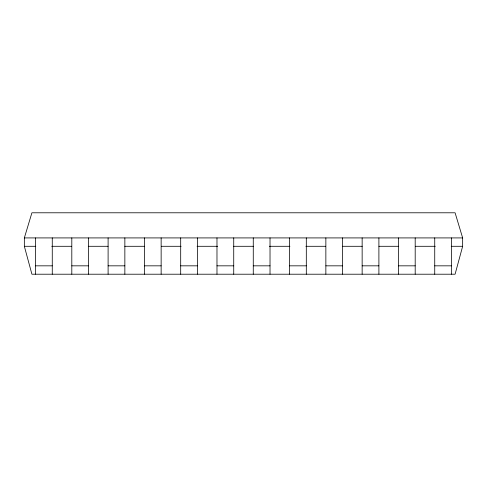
<?xml version="1.0" encoding="UTF-8"?>
<svg xmlns="http://www.w3.org/2000/svg" width="487" height="487" viewBox="0 0 487 487"><rect width="100%" height="100%" fill="white"/><g stroke="black" fill="none" stroke-linecap="round" stroke-linejoin="round"><path stroke-width="0.73" d="M462.65 246.294L455.089 274.211L31.911 274.211L24.35 246.294L24.35 237.918L31.911 212.789L455.089 212.789L462.65 237.918L462.65 246.294L451.236 246.294M24.35 237.918L462.65 237.918M24.35 246.294L35.764 246.294M51.744 246.294L71.528 246.294M88.269 246.294L108.053 246.294M124.794 246.294L144.578 246.294M161.319 246.294L181.103 246.294M197.083 246.294L217.628 246.294M233.608 246.294L253.392 246.294M269.372 246.294L289.917 246.294M305.897 246.294L325.681 246.294M342.422 246.294L362.206 246.294M378.947 246.294L398.731 246.294M415.472 246.294L435.256 246.294M35.514 265.835L52.267 265.835M71.808 265.835L88.561 265.835M108.102 265.835L124.855 265.835M144.395 265.835L161.142 265.835M180.689 265.835L197.436 265.835M216.977 265.835L233.73 265.835M253.27 265.835L270.023 265.835M289.564 265.835L306.311 265.835M325.858 265.835L342.604 265.835M362.145 265.835L378.898 265.835M398.439 265.835L415.192 265.835M434.733 265.835L451.486 265.835M451.486 237.918L451.486 274.211M434.733 237.918L434.733 274.211M415.192 237.918L415.192 274.211M398.439 237.918L398.439 274.211M378.898 237.918L378.898 274.211M362.145 237.918L362.145 274.211M342.604 237.918L342.604 274.211M325.858 237.918L325.858 274.211M306.311 237.918L306.311 274.211M289.564 237.918L289.564 274.211M270.023 237.918L270.023 274.211M253.27 237.918L253.27 274.211M233.73 237.918L233.73 274.211M216.977 237.918L216.977 274.211M197.436 237.918L197.436 274.211M180.689 237.918L180.689 274.211M161.142 237.918L161.142 274.211M144.395 237.918L144.395 274.211M124.855 237.918L124.855 274.211M108.102 237.918L108.102 274.211M88.561 237.918L88.561 274.211M71.808 237.918L71.808 274.211M52.267 237.918L52.267 274.211M35.514 237.918L35.514 274.211"/></g></svg>
